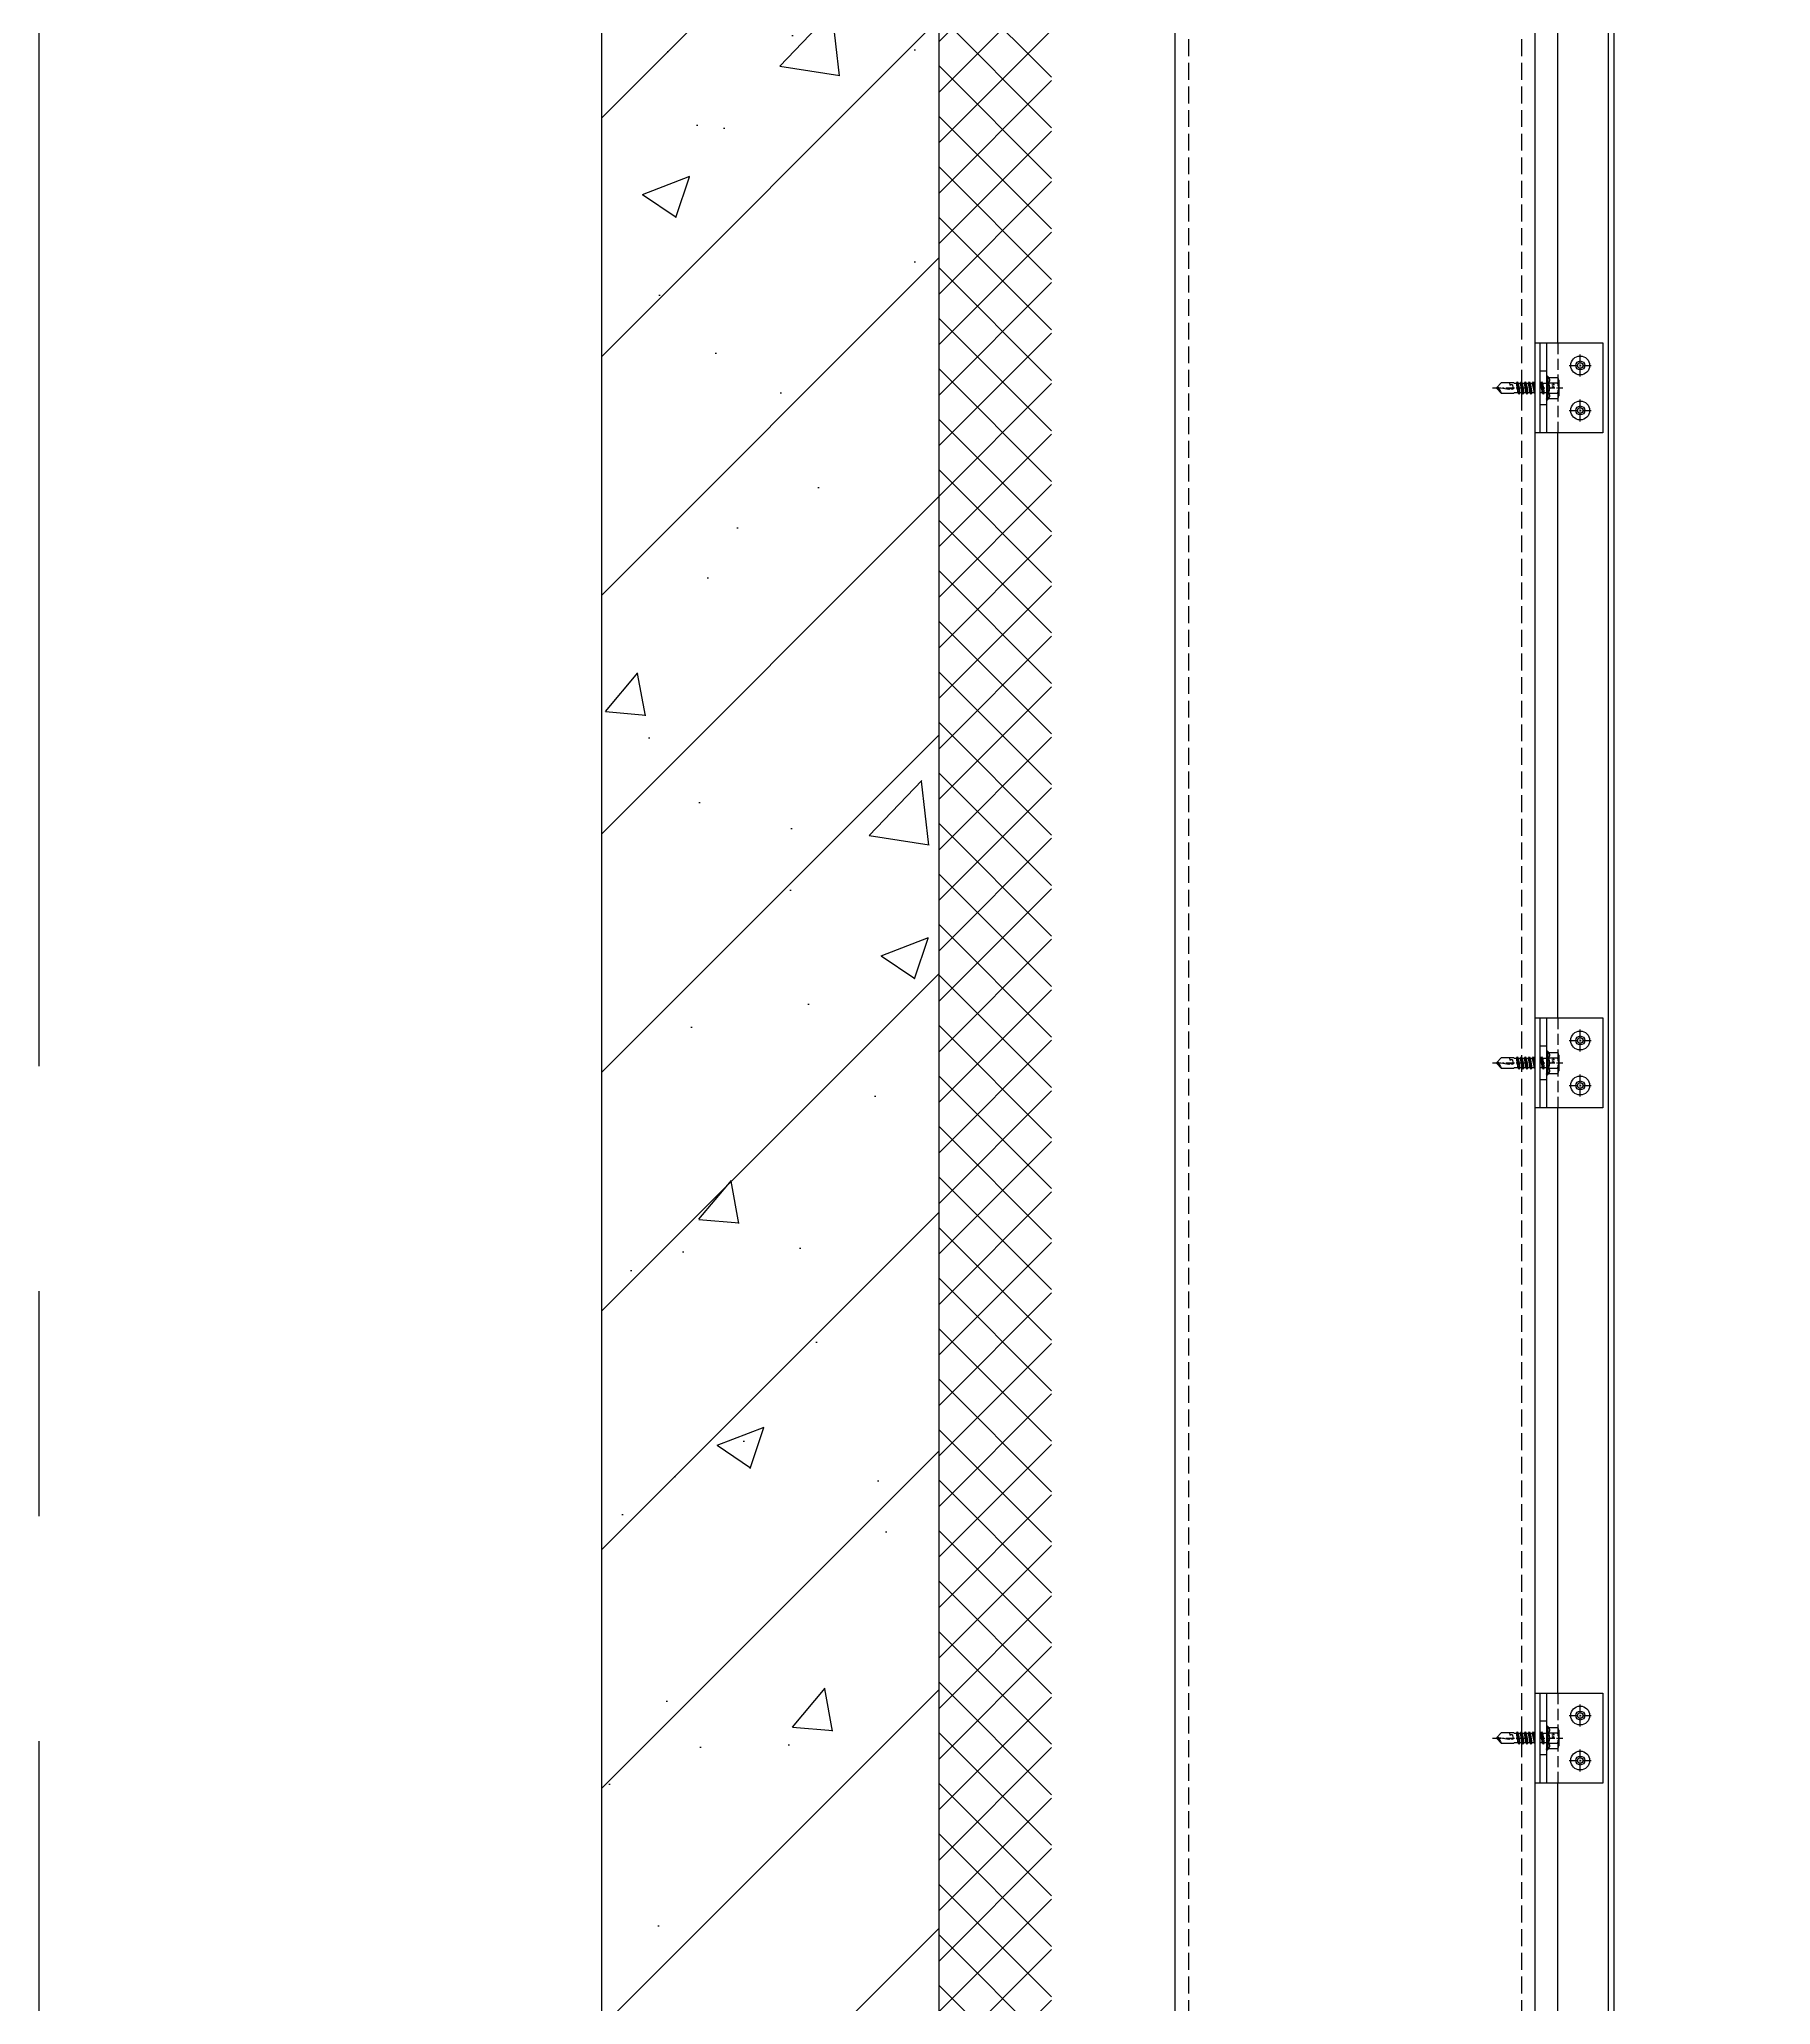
# Model space of a CAD drawing. Extents: x 220580 to 2027826, y -309201 to 71987.
# Drawn here: x 307299 to 308069, y -182316 to -181442 of the extents above; entities that cross this region are included whole.
import ezdxf
from ezdxf.enums import TextEntityAlignment as Align

# ---------------------------------------------------------------- set-up
doc = ezdxf.new("R2010")
doc.units = 0
for name, pattern in [('CENTER', [2, 1.25, -0.25, 0.25, -0.25]), ('ZN-CENTER', [2, 1.25, -0.25, 0.25, -0.25]), ('ZN-DASH', [0.35, 0.25, -0.1])]:
    doc.linetypes.add(name, pattern=pattern)
for name, color, linetype in [('!ZN1-填充-8', 8, 'Continuous'), ('!ZN3-铝板幕墙-3', 3, 'Continuous'), ('!ZN4-辅助材料-1', 1, 'Continuous'), ('!ZN4-配件-11', 11, 'Continuous'), ('!ZN5-钢材投影-40', 40, 'Continuous'), ('!ZN5-铝材投影-112', 112, 'Continuous'), ('!ZN6-虚线-8', 8, 'ZN-DASH'), ('1 轴线 辅助线', 1, 'CENTER'), ('20剖面图$0$PUB_HATCH', 8, 'Continuous'), ('AS-COLN', 6, 'Continuous'), ('DIM', 173, 'Continuous')]:
    doc.layers.add(name, color=color, linetype=linetype)
doc.styles.add('DHTEXT-1', font='ROMANS.shx', dxfattribs={"width": 0.7, "bigfont": 'CHINESE.shx'})
doc.dimstyles.new('ZN3', dxfattribs={"dimscale": 3, "dimtxt": 2.5, "dimasz": 1.5, "dimexe": 1, "dimexo": 2, "dimgap": 0.9, "dimtad": 1, "dimdec": 0, "dimdsep": 46, "dimtxsty": 'DHTEXT-1', "dimblk": 'ARCHTICK', "dimcen": 2.5, "dimclrd": 173, "dimclre": 173, "dimclrt": 7, "dimazin": 2, "dimtfac": 1, "dimtix": 1, "dimtmove": 2, "dimatfit": 3, "dimfxl": 0, "dimarcsym": 0})

# ---------------------------------------------------------------- blocks, each defined once
blk = doc.blocks.new('*U1316')
at = {"layer": '!ZN3-铝板幕墙-3'}
blk.add_line((13.5, -5), (2986.5, -5), dxfattribs=at)
blk.add_lwpolyline([(2986.5, -30), (10, -30, -0.414214), (8, -28), (8, -5), (10.5, -5), (10.5, -27, 0.414214), (11, -27.5), (2986.5, -27.5)], format="xyb", dxfattribs=at)
blk = doc.blocks.new('*U1824')
at = {"color": 0, "linetype": 'ZN-CENTER', "ltscale": 3}
blk.add_line((24, 0), (-7.28, 0), dxfattribs=at)
at = {"ltscale": 10}
for p, q in [((-5.45, -3.46), (-5.45, 3.46)), ((-1.02, 4.62), (-4.95, 4.62)), ((-1.02, 2.31), (-4.95, 2.31)), ((-0.55, -5.12), (-0.55, 5.12)), ((-0.17, 5.48), (0, 4.84)), ((0, -4.84), (0, 4.84)), ((0, 2.08), (14.29, 2.08)), ((1.42, 2.73), (2.2, -2.73)), ((3.22, 2.73), (4, -2.73)), ((5.02, 2.73), (5.8, -2.73)), ((6.82, 2.73), (7.6, -2.73)), ((8.62, 2.73), (9.4, -2.73)), ((10.42, 2.73), (11.2, -2.73)), ((12.22, 2.73), (13, -2.73)), ((-1.02, -2.31), (-4.95, -2.31)), ((-1.02, -4.62), (-4.95, -4.62)), ((-0.17, -5.48), (0, -4.84)), ((14.29, -2.09), (0, -2.09))]:
    blk.add_line(p, q, dxfattribs=at)
for points in [[(1.83, -2.09), (1.05, 2.08), (1.42, 2.73), (1.79, 2.08), (2.57, -2.09), (2.2, -2.73)], [(3.63, -2.09), (2.85, 2.08), (3.22, 2.73), (3.59, 2.08), (4.37, -2.09), (4, -2.73)], [(5.43, -2.09), (4.65, 2.08), (5.02, 2.73), (5.39, 2.08), (6.17, -2.09), (5.8, -2.73)], [(7.23, -2.09), (6.45, 2.08), (6.82, 2.73), (7.19, 2.08), (7.97, -2.09), (7.6, -2.73)], [(9.03, -2.09), (8.25, 2.08), (8.62, 2.73), (8.99, 2.08), (9.77, -2.09), (9.4, -2.73)], [(10.83, -2.09), (10.05, 2.08), (10.42, 2.73), (10.79, 2.08), (11.57, -2.09), (11.2, -2.73)], [(12.63, -2.09), (11.85, 2.08), (12.22, 2.73), (12.59, 2.08), (13.37, -2.09), (13, -2.73)]]:
    blk.add_lwpolyline(points, close=True, dxfattribs=at)
for points in [[(14.29, -2.09, -0.414214), (14.45, -2.24), (14.45, -2.32), (20.18, -2.32), (22, -0.26), (22, 0.26), (20.18, 2.32), (14.45, 2.32), (14.45, 2.24, -0.414214), (14.29, 2.08)], [(16.51, -2.32), (16.36, -1.2), (15.83, -1.52, -0.530462), (15.03, -1.17), (14.81, 0.1, -0.651316), (15.47, 0.54), (16, 0.21), (16.77, 0.66), (22, -0.26, -0.201226), (20.18, 2.32)]]:
    blk.add_lwpolyline(points, format="xyb", dxfattribs=at)
for centre, radius, start, end in [((-3.87, 3.46), 1.58, 133.17355, 226.82645), ((0.13, 0), 5.58, 155.5673, 204.4327), ((0.07, 3.46), 1.58, 133.17355, 226.82645), ((4.07, 0), 5.58, 155.5673, 204.4327), ((7.48, -2.87), 11.32, 132.49215, 138.60636), ((-3.87, -3.46), 1.58, 133.17355, 226.82645), ((0.07, -3.46), 1.58, 133.17355, 226.82645), ((7.48, 2.87), 11.32, 221.39356, 227.50785)]:
    blk.add_arc(centre, radius, start, end, dxfattribs=at)
at = {"layer": 'Defpoints', "color": 0, "ltscale": 10, "style": 'DHTEXT-1', "width": 0.7}
blk.add_text('5.5', height=1, rotation=90, dxfattribs=at).set_placement((-2.46, -0.93), align=Align.CENTER)
blk = doc.blocks.new('*U2097')
at = {"color": 0, "linetype": 'CENTER', "ltscale": 3}
for p, q in [((4.88, 0), (-4.88, 0)), ((0, 4.88), (0, -4.88))]:
    blk.add_line(p, q, dxfattribs=at)
at = {"linetype": 'ByBlock', "ltscale": 10}
for radius in [4.2, 2, 1.23]:
    blk.add_circle((0, 0), radius, dxfattribs=at)
blk = doc.blocks.new('*U1915')
at = {"ltscale": 0.125}
blk.add_wipeout([(-20, -30), (20, -30), (20, -5), (-20, -5)], dxfattribs=at).dxf.layer = '!ZN6-虚线-8'
at = {"layer": '!ZN1-填充-8'}
h = blk.add_hatch(dxfattribs=at)
h.set_pattern_fill('NET3', color=256, scale=0.75, angle=180, style=0)
h.set_pattern_definition([(180, (-1731.706, 294.7402), (-3e-16, -2.38125), []), (240, (-1731.706, 294.7402), (2.062223, -1.190625), []), (300, (-1731.706, 294.7402), (2.062223, 1.190625), [])])
h.paths.add_polyline_path([(20, 0), (-20, 0), (-20, -2), (20, -2)])
at = {"layer": '!ZN5-铝材投影-112'}
blk.add_lwpolyline([(20, -2), (-20, -2), (-20, -30), (20, -30)], close=True, dxfattribs=at)
at = {"layer": '!ZN6-虚线-8', "linetype": 'ZN-DASH', "ltscale": 10}
for p, q in [((-7.5, -5), (-7.5, -2)), ((7.5, -5), (7.5, -2))]:
    blk.add_line(p, q, dxfattribs=at)
at = {"layer": '!ZN6-虚线-8', "color": 8, "linetype": 'ZN-DASH', "ltscale": 20}
blk.add_line((-20, -10), (20, -10), dxfattribs=at)
at = {"layer": '!ZN4-配件-11', "color": 1, "xscale": -1, "rotation": 270}
for name, p in [('*U1824', (0, -5)), ('*U2097', (-10, -20)), ('*U2097', (10, -20))]:
    blk.add_blockref(name, p, dxfattribs=at)
at = {"ltscale": 0.25}
blk.add_wipeout([(20, 0), (20, -2), (-20, -2), (-20, 0)], dxfattribs=at).dxf.layer = '!ZN4-辅助材料-1'
at = {"layer": '!ZN4-辅助材料-1'}
blk.add_lwpolyline([(20, 0), (-20, 0), (-20, -2), (20, -2)], close=True, dxfattribs=at)
at = {"layer": '!ZN5-铝材投影-112', "ltscale": 0.25}
blk.add_line((-20, -5), (20, -5), dxfattribs=at)
blk = doc.blocks.new('_ArchTick')
at = {"color": 0, "linetype": 'ByBlock', "const_width": 0.4}
blk.add_lwpolyline([(-0.5, -0.5), (0.5, 0.5)], dxfattribs=at)
blk = doc.blocks.new('*D1395')
at = {"layer": 'Defpoints', "color": 0, "ltscale": 30, "transparency": 16777216}
for p in [(307999.18, -180797.07), (309079.76, -180797.07), (307999.18, -183847.07)]:
    blk.add_point(p, dxfattribs=at)
at = {"layer": 'DIM', "color": 173, "linetype": 'ByBlock', "lineweight": -2, "ltscale": 30, "transparency": 16777216}
for p, q in [((308399.18, -180797.07), (309279.76, -180797.07)), ((309079.76, -183847.07), (309079.76, -180797.07)), ((308399.18, -183847.07), (309279.76, -183847.07))]:
    blk.add_line(p, q, dxfattribs=at)
at = {"layer": 'DIM', "color": 173, "lineweight": -2, "ltscale": 30, "transparency": 16777216, "xscale": 300, "yscale": 300, "zscale": 300}
for p, rotation in [((309079.76, -180797.07), 90), ((309079.76, -183847.07), 270)]:
    blk.add_blockref('_ArchTick', p, dxfattribs=dict(at, rotation=rotation))
at = {"layer": 'DIM', "color": 7, "ltscale": 30, "transparency": 16777216, "insert": (308649.76, -182322.07), "char_height": 500, "attachment_point": 5, "rotation": 90, "style": 'DHTEXT-1'}
blk.add_mtext('3050', dxfattribs=at)

msp = doc.modelspace()

# ---------------------------------------------------------------- hatches: boundary and pattern name
at = {"layer": '!ZN1-填充-8'}
h = msp.add_hatch(dxfattribs=at)
h.set_pattern_fill('ANSI37', color=256, scale=10, angle=90, style=0)
h.set_pattern_definition([(135, (308120.325, -190990.018), (-11.22532, -11.22532), []), (225, (308120.325, -190990.018), (11.22532, -11.22532), [])])
h.paths.add_polyline_path([(307749.18, -180897.07), (307699.18, -180897.07), (307699.18, -187933.05), (307749.18, -187933.05)])
at = {"layer": '20剖面图$0$PUB_HATCH'}
h = msp.add_hatch(dxfattribs=at)
h.set_pattern_fill('钢筋混凝土', color=256, scale=30, style=0)
h.set_pattern_definition([(45, (0, -1864.91), (-53.033009, 53.033009), []), (50, (0, -1864.9), (215.178055, -18.82564), [22.5, -247.5]), (355, (0, -1864.9), (-41.6254, 225.65764), [18, -198]), (100.4514, (17.93, -1866.48), (173.55281, 206.83186), [19.12206, -210.34263]), (46.1842, (0, -1804.9), (320.17231, -49.6557), [33.75, -371.25]), (96.6356, (26.68, -1809.05), (280.3988, 292.23536), [28.6831, -315.5139]), (351.1842, (0, -1804.9), (280.39858, 292.23558), [27, -297]), (21, (30, -1819.9), (179.07212, -120.78567), [22.5, -247.5]), (326, (30, -1819.9), (72.9946, 217.54501), [18, -198]), (71.4514, (44.92, -1829.97), (252.06679, 96.75915), [19.12206, -210.34263]), (37.5, (0, -1864.91), (3.647957, 99.868156), [0, -195.6, 0, -201, 0, -198.75]), (7.5, (0, -1864.91), (78.92086, 118.323514), [0, -114.6, 0, -191.1, 0, -75.75]), (327.5, (-66.9, -1864.91), (160.14673, -6.766462), [0, -75, 0, -234, 0, -310.5]), (317.5, (-96.9, -1864.91), (174.95585, 30.031495), [0, -97.5, 0, -155.4, 0, -220.5])])
h.paths.add_polyline_path([(307549.18, -182797.07), (307699.18, -182797.07), (307699.18, -180897.07), (307549.18, -180897.07)])

# ---------------------------------------------------------------- linework, layer by layer
at = {"layer": '!ZN5-钢材投影-40'}
for points in [[(307804.18, -184127.07), (307804.18, -180842.57)], [(307964.18, -184127.07), (307964.18, -180842.57)]]:
    msp.add_lwpolyline(points, dxfattribs=at)
at = {"layer": '!ZN6-虚线-8', "ltscale": 30}
for points in [[(307810.18, -184127.07), (307810.18, -180842.57)], [(307958.18, -184127.07), (307958.18, -180842.57)]]:
    msp.add_lwpolyline(points, dxfattribs=at)
at = {"layer": '1 轴线 辅助线', "ltscale": 400}
msp.add_line((307299.18, -197898.49), (307299.18, -178408.55), dxfattribs=at)
at = {"layer": 'AS-COLN'}
for p, q in [((307549.18, -182797.07), (307549.18, -180897.07)), ((307699.18, -182797.07), (307699.18, -180897.07))]:
    msp.add_line(p, q, dxfattribs=at)

# ---------------------------------------------------------------- block references
at = {"rotation": 90}
msp.add_blockref('*U1316', (307969.18, -183847.07), dxfattribs=at)

# ---------------------------------------------------------------- dimensions: what is measured, and where the dimension line sits
at = {"layer": 'DIM', "ltscale": 30}
dim = msp.add_aligned_dim(p1=(307999.18, -183847.07), p2=(307999.18, -180797.07), distance=-1080.57, dimstyle='ZN3', override={"dimscale": 200}, dxfattribs=at)
dim.commit()
dim.dimension.update_dxf_attribs({"geometry": '*D1395', "text_midpoint": (308649.76, -182322.07)})

# ---------------------------------------------------------------- next in the draw order: block references
at = {"xscale": -1, "rotation": 90}
for p in [(307964.18, -181597.07), (307964.18, -181897.07), (307964.18, -182197.07)]:
    msp.add_blockref('*U1915', p, dxfattribs=at)

doc.saveas('drawing.dxf')
